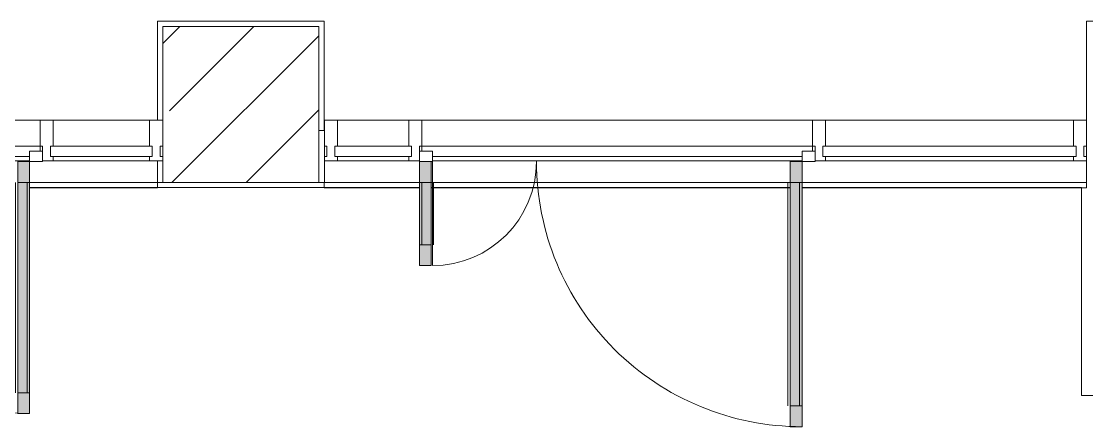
# Model space of a CAD drawing. Header units: millimetres. Extents: x -3708 to 187246, y -8553 to 29000.
# Drawn here: x 107853 to 111946, y 10760 to 12320 of the extents above; entities that cross this region are included whole.
import ezdxf

# ---------------------------------------------------------------- set-up
doc = ezdxf.new("R2010")
doc.units = ezdxf.units.MM
for name, color, linetype, lineweight, true_color in [('A-DETL-GENF-4', 7, 'Continuous', 5, 0xaaaaaa), ('A-DETL-GENF-5', 7, 'Continuous', 5, 0xe2e2e2), ('A-DOOR-4', 7, 'Continuous', 5, 0xaaaaaa), ('A-FLOR-1', 7, 'Continuous', 5, 0xaaaaaa)]:
    doc.layers.add(name, color=color, linetype=linetype, lineweight=lineweight, true_color=true_color)
for name, color, linetype, lineweight in [('A-GLAZ-CURT-2', 7, 'Continuous', 5), ('A-GLAZ-CWMG-2', 7, 'Continuous', 5), ('I-WALL-3', 7, 'Continuous', 5), ('S-COLS-2', 7, 'Continuous', 5)]:
    doc.layers.add(name, color=color, linetype=linetype, lineweight=lineweight)

# ---------------------------------------------------------------- blocks, each defined once
blk = doc.blocks.new('Прямоугольный импост - Импост структурный с накладкой - 160мм Темный-32467808-1_7_1_птичка')
at = {"layer": 'A-GLAZ-CWMG-2'}
for p, q in [((-50, 40), (-50, 140)), ((-50, 140), (0, 140)), ((0, 140), (0, 40)), ((-40, 40), (-50, 40)), ((-50, -17), (-50, 0)), ((-50, 0), (-40, 0)), ((-40, 0), (-40, 40)), ((-10, 40), (-10, 0)), ((0, 40), (-10, 40)), ((-10, 0), (0, 0)), ((0, 0), (0, -17)), ((0, -17), (-50, -17))]:
    blk.add_line(p, q, dxfattribs=at)
blk = doc.blocks.new('Системная панель - Стекло - 40мм-32784007-1_7_1_птичка')
at = {"layer": 'A-GLAZ-CURT-2'}
for p, q in [((147.5, 0), (-147.5, 0)), ((-147.5, 0), (-147.5, -40)), ((147.5, -40), (147.5, 0)), ((-147.5, -40), (147.5, -40))]:
    blk.add_line(p, q, dxfattribs=at)
blk = doc.blocks.new('Дверь_Витражная_остекление_ - В-19-32784442-1_7_1_птичка')
at = {"layer": 'A-DETL-GENF-5'}
for points in [[(-710, 1040), (-710, 20), (-665, 20), (-665, 1040)], [(715, 420), (715, 20), (760, 20), (760, 420)]]:
    blk.add_hatch(color=256, dxfattribs=at).paths.add_polyline_path(points)
at = {"layer": 'A-DETL-GENF-4'}
for p, q in [((-710, 1040), (-665, 1040)), ((-710, 1040), (-710, 20)), ((-665, 1040), (-710, 1040)), ((-710, 1040), (-710, 20)), ((-665, 1040), (-665, 20)), ((-665, 20), (-665, 1040)), ((-710, 960), (-665, 960)), ((-700, 960), (-700, 100)), ((-656, 960), (-656, 100)), ((760, 420), (715, 420)), ((715, 420), (715, 20)), ((760, 420), (715, 420)), ((715, 420), (715, 20)), ((760, 420), (760, 20)), ((760, 20), (760, 420)), ((706, 340), (706, 100)), ((760, 340), (715, 340)), ((750, 340), (750, 100)), ((-710, 100), (-665, 100)), ((760, 100), (715, 100)), ((-665, 20), (-710, 20)), ((-710, 20), (-665, 20))]:
    blk.add_line(p, q, dxfattribs=at)
at = {"layer": 'A-DOOR-4'}
for p, q in [((-710, 1040), (-710, 20)), ((710, 420), (710, 20)), ((-710, 20), (-760, 20)), ((-760, 20), (-760, -20)), ((-710, -20), (-710, 20)), ((760, 20), (710, 20)), ((710, 20), (710, -20)), ((760, -20), (760, 20)), ((-760, -20), (-710, -20)), ((710, -20), (760, -20))]:
    blk.add_line(p, q, dxfattribs=at)
for centre, radius, start, end in [((-710, 20), 1020, 360, 90), ((710, 20), 400, 90, 180)]:
    blk.add_arc(centre, radius, start, end, dxfattribs=at)
blk = doc.blocks.new('Прямоугольный импост - Импост структурный с накладкой - 160мм Темный-32784438-1_7_1_птичка')
at = {"layer": 'A-GLAZ-CWMG-2'}
for p, q in [((49156, 11940), (50656, 11940)), ((49156, 11820), (49156, 11840)), ((49156, 11840), (50656, 11840)), ((50656, 11840), (50656, 11820)), ((49196, 11800), (50616, 11800)), ((49196, 11783), (50616, 11783))]:
    blk.add_line(p, q, dxfattribs=at)
blk = doc.blocks.new('Системная панель - Стекло - 40мм-32784544-1_7_1_птичка')
at = {"layer": 'A-GLAZ-CURT-2'}
for p, q in [((486.5, 0), (-486.5, 0)), ((-486.5, 0), (-486.5, -40)), ((486.5, -40), (486.5, 0)), ((-486.5, -40), (486.5, -40))]:
    blk.add_line(p, q, dxfattribs=at)
blk = doc.blocks.new('Прямоугольный импост - Импост структурный с накладкой - 160мм Темный-32784005-1_7_1_птичка')
at = {"layer": 'A-GLAZ-CWMG-2'}
for p, q in [((48831, 11940), (49106, 11940)), ((48831, 11783), (49106, 11783))]:
    blk.add_line(p, q, dxfattribs=at)
blk = doc.blocks.new('Прямоугольный импост - Импост структурный с накладкой - 160мм Темный-V212-1_7_1_птичка')
at = {"layer": 'A-GLAZ-CWMG-2'}
for p, q in [((-25, 40), (-25, 140)), ((-25, 140), (25, 140)), ((25, 140), (25, 40)), ((-15, 40), (-25, 40)), ((-25, -17), (-25, 0)), ((-25, 0), (-15, 0)), ((-15, 0), (-15, 40)), ((15, 40), (15, 20)), ((25, 40), (15, 40)), ((15, -17), (-25, -17))]:
    blk.add_line(p, q, dxfattribs=at)
blk = doc.blocks.new('Прямоугольный импост - Импост структурный с накладкой - 160мм Темный-V213-1_7_1_птичка')
at = {"layer": 'A-GLAZ-CWMG-2'}
for p, q in [((-25, 40), (-25, 140)), ((-25, 140), (25, 140)), ((25, 140), (25, 40)), ((-15, 40), (-25, 40)), ((-15, 20), (-15, 40)), ((15, 40), (15, 0)), ((25, 40), (15, 40)), ((15, 0), (25, 0)), ((25, 0), (25, -17)), ((25, -17), (-15, -17))]:
    blk.add_line(p, q, dxfattribs=at)
blk = doc.blocks.new('Прямоугольный импост - Импост структурный с накладкой - 160мм Темный-32784440-1_7_1_птичка')
at = {"layer": 'A-GLAZ-CWMG-2'}
for p, q in [((50706, 11940), (51659, 11940)), ((50706, 11783), (51659, 11783))]:
    blk.add_line(p, q, dxfattribs=at)
blk = doc.blocks.new('Прямоугольный импост - Импост структурный с накладкой - 160мм Темный-30755843-1_7_1_птичка')
at = {"layer": 'A-GLAZ-CWMG-2'}
for p, q in [((0, 140), (-50, 140)), ((-50, 140), (-50, 40)), ((0, 40), (0, 140)), ((-50, 40), (-40, 40)), ((-40, 0), (-50, 0)), ((-50, 0), (-50, -17)), ((-40, 40), (-40, 0)), ((-10, 0), (-10, 40)), ((-10, 40), (0, 40)), ((0, 0), (-10, 0)), ((0, -17), (0, 0)), ((-50, -17), (0, -17))]:
    blk.add_line(p, q, dxfattribs=at)
blk = doc.blocks.new('Дверь_Витражная_остекление_ - В-9-32786634-1_7_1_птичка')
at = {"layer": 'A-DETL-GENF-5'}
for points in [[(-639.5, 989), (-684.5, 989), (-684.5, 20), (-639.5, 20), (-639.5, 920)], [(689.5, 420), (689.5, 20), (734.5, 20), (734.5, 420)]]:
    blk.add_hatch(color=256, dxfattribs=at).paths.add_polyline_path(points)
at = {"layer": 'A-DETL-GENF-4'}
for p, q in [((-684.5, 989), (-639.5, 989)), ((-684.5, 989), (-684.5, 20)), ((-639.5, 989), (-684.5, 989)), ((-684.5, 989), (-684.5, 20)), ((-639.5, 989), (-639.5, 20)), ((-639.5, 20), (-639.5, 989)), ((-684.5, 909), (-639.5, 909)), ((-674.5, 909), (-674.5, 100)), ((-630.5, 909), (-630.5, 100)), ((734.5, 420), (689.5, 420)), ((689.5, 420), (689.5, 20)), ((734.5, 420), (689.5, 420)), ((689.5, 420), (689.5, 20)), ((734.5, 420), (734.5, 20)), ((734.5, 20), (734.5, 420)), ((680.5, 340), (680.5, 100)), ((734.5, 340), (689.5, 340)), ((724.5, 340), (724.5, 100)), ((-684.5, 100), (-639.5, 100)), ((734.5, 100), (689.5, 100)), ((-639.5, 20), (-684.5, 20)), ((-684.5, 20), (-639.5, 20))]:
    blk.add_line(p, q, dxfattribs=at)
at = {"layer": 'A-DOOR-4'}
for p, q in [((-684.5, 989), (-684.5, 20)), ((684.5, 420), (684.5, 20)), ((-684.5, 20), (-734.5, 20)), ((-734.5, 20), (-734.5, -20)), ((-684.5, -20), (-684.5, 20)), ((734.5, 20), (684.5, 20)), ((684.5, 20), (684.5, -20)), ((734.5, -20), (734.5, 20)), ((-734.5, -20), (-684.5, -20)), ((684.5, -20), (734.5, -20))]:
    blk.add_line(p, q, dxfattribs=at)
for centre, radius, start, end in [((-684.5, 20), 969, 360, 90), ((684.5, 20), 400, 90, 180)]:
    blk.add_arc(centre, radius, start, end, dxfattribs=at)
blk = doc.blocks.new('Прямоугольный импост - Импост структурный с накладкой - 160мм Темный-32786259-1_7_1_птичка')
at = {"layer": 'A-GLAZ-CWMG-2'}
for p, q in [((46240, 11940), (47689, 11940)), ((46240, 11820), (46240, 11840)), ((46240, 11840), (47689, 11840)), ((47689, 11840), (47689, 11820)), ((46280, 11800), (47649, 11800)), ((46280, 11783), (47649, 11783))]:
    blk.add_line(p, q, dxfattribs=at)
blk = doc.blocks.new('Системная панель - Стекло - 40мм-32786365-1_7_1_птичка')
at = {"layer": 'A-GLAZ-CURT-2'}
for p, q in [((195.5, 0), (-195.5, 0)), ((-195.5, 0), (-195.5, -40)), ((195.5, -40), (195.5, 0)), ((-195.5, -40), (195.5, -40))]:
    blk.add_line(p, q, dxfattribs=at)
blk = doc.blocks.new('Прямоугольный импост - Импост структурный с накладкой - 160мм Темный-32786261-1_7_1_птичка')
at = {"layer": 'A-GLAZ-CWMG-2'}
for p, q in [((47739, 11940), (48110, 11940)), ((47739, 11783), (48110, 11783))]:
    blk.add_line(p, q, dxfattribs=at)

msp = doc.modelspace()

# ---------------------------------------------------------------- hatches: boundary and pattern name
at = {"layer": 'S-COLS-2'}
h = msp.add_hatch(dxfattribs=at)
h.set_pattern_fill('FP_92', color=256, style=0, pattern_type=2)
h.set_pattern_definition([(45, (60236.27, 0), (-285.123, 285.123), []), (45, (60521.4, 0), (-285.123, 285.123), [504.031, -100.806, 16.764, -84.042])])
h.paths.add_polyline_path([(108396.3, 11700), (108996.3, 11700), (108996.3, 12300), (108396.3, 12300), (108396.3, 11911.1)])

# ---------------------------------------------------------------- linework, layer by layer
at = {"layer": 'A-FLOR-1'}
for p, q in [((108376.3, 11940), (108376.3, 12320)), ((108376.3, 12320), (109016.3, 12320)), ((109016.3, 12320), (109016.3, 11900)), ((111945.3, 11940), (111945.3, 12320)), ((111945.3, 12320), (112568.8, 12320)), ((108376.3, 11679), (108376.3, 11783)), ((109382.3, 11680), (107885.3, 11680)), ((107885.3, 11679), (108376.3, 11679)), ((109016.3, 11700), (109016.3, 11679)), ((109016.3, 11679), (109382.3, 11679)), ((110807.3, 11680), (109429.3, 11680)), ((109429.3, 11679), (110807.3, 11679)), ((111926.3, 11680), (110852.3, 11680)), ((110852.3, 11679), (111945.3, 11679)), ((111926.3, 10880), (111926.3, 11680)), ((111945.3, 11679), (111945.3, 11700)), ((115986.3, 10880), (111926.3, 10880))]:
    msp.add_line(p, q, dxfattribs=at)
at = {"layer": 'I-WALL-3'}
for p, q in [((109017.3, 11900), (108996.3, 11900)), ((108996.3, 11900), (108996.3, 11700)), ((109017.3, 11700), (109017.3, 11900)), ((111946.3, 11900), (111945.3, 11900)), ((111945.3, 11900), (111945.3, 11700)), ((108396.3, 11700), (107885.3, 11700)), ((109382.3, 11700), (108996.3, 11700)), ((110807.3, 11700), (109429.3, 11700)), ((111946.3, 11700), (110852.3, 11700))]:
    msp.add_line(p, q, dxfattribs=at)
at = {"layer": 'S-COLS-2'}
for p, q in [((108996.3, 12300), (108396.3, 12300)), ((108396.3, 12300), (108396.3, 11700)), ((108996.3, 11900), (108996.3, 12300)), ((108996.3, 11700), (108996.3, 11900)), ((108396.3, 11700), (108996.3, 11700))]:
    msp.add_line(p, q, dxfattribs=at)

# ---------------------------------------------------------------- block references
at = {"layer": 'A-DOOR-4', "rotation": 180}
for name, p in [('Дверь_Витражная_остекление_ - В-9-32786634-1_7_1_птичка', (107200.8, 11800)), ('Дверь_Витражная_остекление_ - В-19-32784442-1_7_1_птичка', (110142.3, 11800))]:
    msp.add_blockref(name, p, dxfattribs=at)
at = {"layer": 'A-GLAZ-CURT-2', "rotation": 180}
for name, p in [('Системная панель - Стекло - 40мм-32786365-1_7_1_птичка', (108160.8, 11800)), ('Системная панель - Стекло - 40мм-32784007-1_7_1_птичка', (109204.8, 11800)), ('Системная панель - Стекло - 40мм-32784544-1_7_1_птичка', (111418.8, 11800))]:
    msp.add_blockref(name, p, dxfattribs=at)
at = {"layer": 'A-GLAZ-CWMG-2'}
for name, p in [('Прямоугольный импост - Импост структурный с накладкой - 160мм Темный-32786259-1_7_1_птичка', (60236.3, 0)), ('Прямоугольный импост - Импост структурный с накладкой - 160мм Темный-32786261-1_7_1_птичка', (60236.3, 0)), ('Прямоугольный импост - Импост структурный с накладкой - 160мм Темный-30755843-1_7_1_птичка', (108396.3, 11800)), ('Прямоугольный импост - Импост структурный с накладкой - 160мм Темный-32784005-1_7_1_птичка', (60236.3, 0)), ('Прямоугольный импост - Импост структурный с накладкой - 160мм Темный-32784438-1_7_1_птичка', (60236.3, 0)), ('Прямоугольный импост - Импост структурный с накладкой - 160мм Темный-32784440-1_7_1_птичка', (60236.3, 0)), ('Прямоугольный импост - Импост структурный с накладкой - 160мм Темный-30755843-1_7_1_птичка', (111945.3, 11800))]:
    msp.add_blockref(name, p, dxfattribs=at)
at = {"layer": 'A-GLAZ-CWMG-2', "extrusion": (0, 0, -1)}
for name, p in [('Прямоугольный импост - Импост структурный с накладкой - 160мм Темный-V212-1_7_1_птичка', (-107950.3, 11800)), ('Прямоугольный импост - Импост структурный с накладкой - 160мм Темный-32467808-1_7_1_птичка', (-109017.3, 11800)), ('Прямоугольный импост - Импост структурный с накладкой - 160мм Темный-V213-1_7_1_птичка', (-109367.3, 11800)), ('Прямоугольный импост - Импост структурный с накладкой - 160мм Темный-V212-1_7_1_птичка', (-110917.3, 11800))]:
    msp.add_blockref(name, p, dxfattribs=at)

doc.saveas('drawing.dxf')
